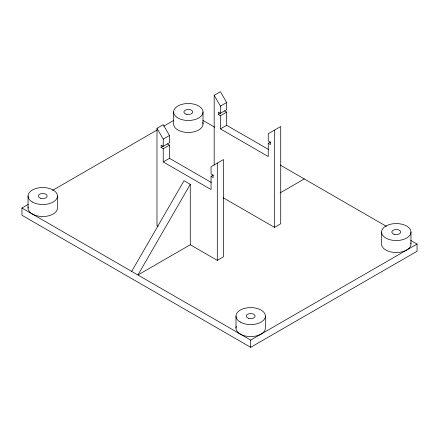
<?xml version="1.0" encoding="UTF-8"?>
<svg xmlns="http://www.w3.org/2000/svg" width="439" height="439" viewBox="0 0 439 439"><rect width="100%" height="100%" fill="white"/><g stroke="black" fill="none" stroke-linecap="round" stroke-linejoin="round"><path stroke-width="0.66" d="M131.678 271.39L184.023 180.725L190.263 184.325L190.263 244.77L137.917 274.99L190.263 184.325M156.992 128.314L163.231 124.709L169.47 135.514L169.47 142.719L161.151 147.52L161.151 145.122L163.231 146.324L163.231 139.119L156.992 128.314L156.992 225.558L158.166 226.239M214.177 95.296L220.416 91.696L226.656 102.501L226.656 109.706L218.337 114.508L218.337 112.104L220.416 113.306L220.416 106.101L214.177 95.296L214.177 165.152M410.695 240.385L417.05 244.057L417.05 251.256L250.691 347.304L21.95 215.242L21.95 208.037L28.305 204.371M52.466 190.422L157.2 129.949M163.709 126.196L173.767 120.385M163.231 139.119L169.47 135.514M220.416 106.101L226.656 102.501M161.151 147.52L163.231 148.722L169.47 145.122L169.47 158.325L211.395 182.531M218.337 114.508L220.416 115.709L226.656 112.104L226.656 125.313L268.58 149.518M163.231 148.722L163.231 161.931L169.47 158.325M220.416 115.709L220.416 128.912L226.656 125.313M163.231 161.931L211.06 189.544L211.06 176.335L213.327 175.024M220.416 128.912L268.245 156.525L268.245 143.323L270.512 142.011M280.159 192.869L304.276 178.947M190.263 244.77L217.3 260.376L223.533 256.777L223.533 159.527L211.06 166.732L211.06 173.937L213.14 175.134L213.14 177.537L211.06 176.335M223.045 197.665L274.485 227.364L280.724 223.758L280.724 126.514L268.245 133.714L268.245 140.919L270.325 142.121L270.325 144.519L268.245 143.323M21.95 208.037L250.691 340.099L417.05 244.057M224.576 110.902L226.656 112.104M202.845 120.385L214.671 127.211M280.159 165.02L386.534 226.436M167.391 143.921L169.47 145.122M410.959 232.05A14.707 8.489 0 0 1 388.905 239.403A14.707 8.489 0 0 1 388.905 224.697A14.707 8.489 0 0 1 410.959 232.05L410.959 244.057M381.551 232.05L381.551 244.057A14.707 8.489 0 0 0 397.218 252.524A14.707 8.489 0 0 0 410.833 242.948M274.485 130.114L274.485 227.364M265.397 316.091L265.397 328.098A14.707 8.489 0 0 1 249.248 336.543A14.707 8.489 0 0 1 236.27 326.435M250.691 340.099L250.691 347.304M235.99 316.091L235.99 328.098M217.3 163.127L217.3 260.376M203.01 111.994A14.707 8.489 0 0 1 180.956 119.342A14.707 8.489 0 0 1 180.956 104.641A14.707 8.489 0 0 1 203.01 111.994L203.01 123.996M173.603 111.994L173.603 123.996A14.707 8.489 0 0 0 189.752 132.446A14.707 8.489 0 0 0 202.73 122.338M57.449 196.03L57.449 208.037A14.707 8.489 0 0 1 41.782 216.509A14.707 8.489 0 0 1 28.167 206.928M28.041 196.03L28.041 208.037M186.103 114.195A4.412 2.546 0 0 0 192.721 111.994A4.412 2.546 0 0 0 186.103 109.788A4.412 2.546 0 0 0 186.103 114.195M32.349 202.033A14.707 8.489 0 0 0 56.949 198.23A14.707 8.489 0 0 0 38.939 187.832A14.707 8.489 0 0 0 32.349 202.033M40.542 198.236A4.412 2.546 0 0 0 47.154 196.03A4.412 2.546 0 0 0 40.542 193.824A4.412 2.546 0 0 0 40.542 198.236M240.292 322.094A14.707 8.489 0 0 0 264.893 318.286A14.707 8.489 0 0 0 246.888 307.887A14.707 8.489 0 0 0 240.292 322.094M248.485 318.297A4.412 2.546 0 0 0 255.103 316.091A4.412 2.546 0 0 0 248.485 313.885A4.412 2.546 0 0 0 248.485 318.297M394.052 234.256A4.412 2.546 0 0 0 400.664 232.05A4.412 2.546 0 0 0 394.052 229.844A4.412 2.546 0 0 0 394.052 234.256"/></g></svg>
